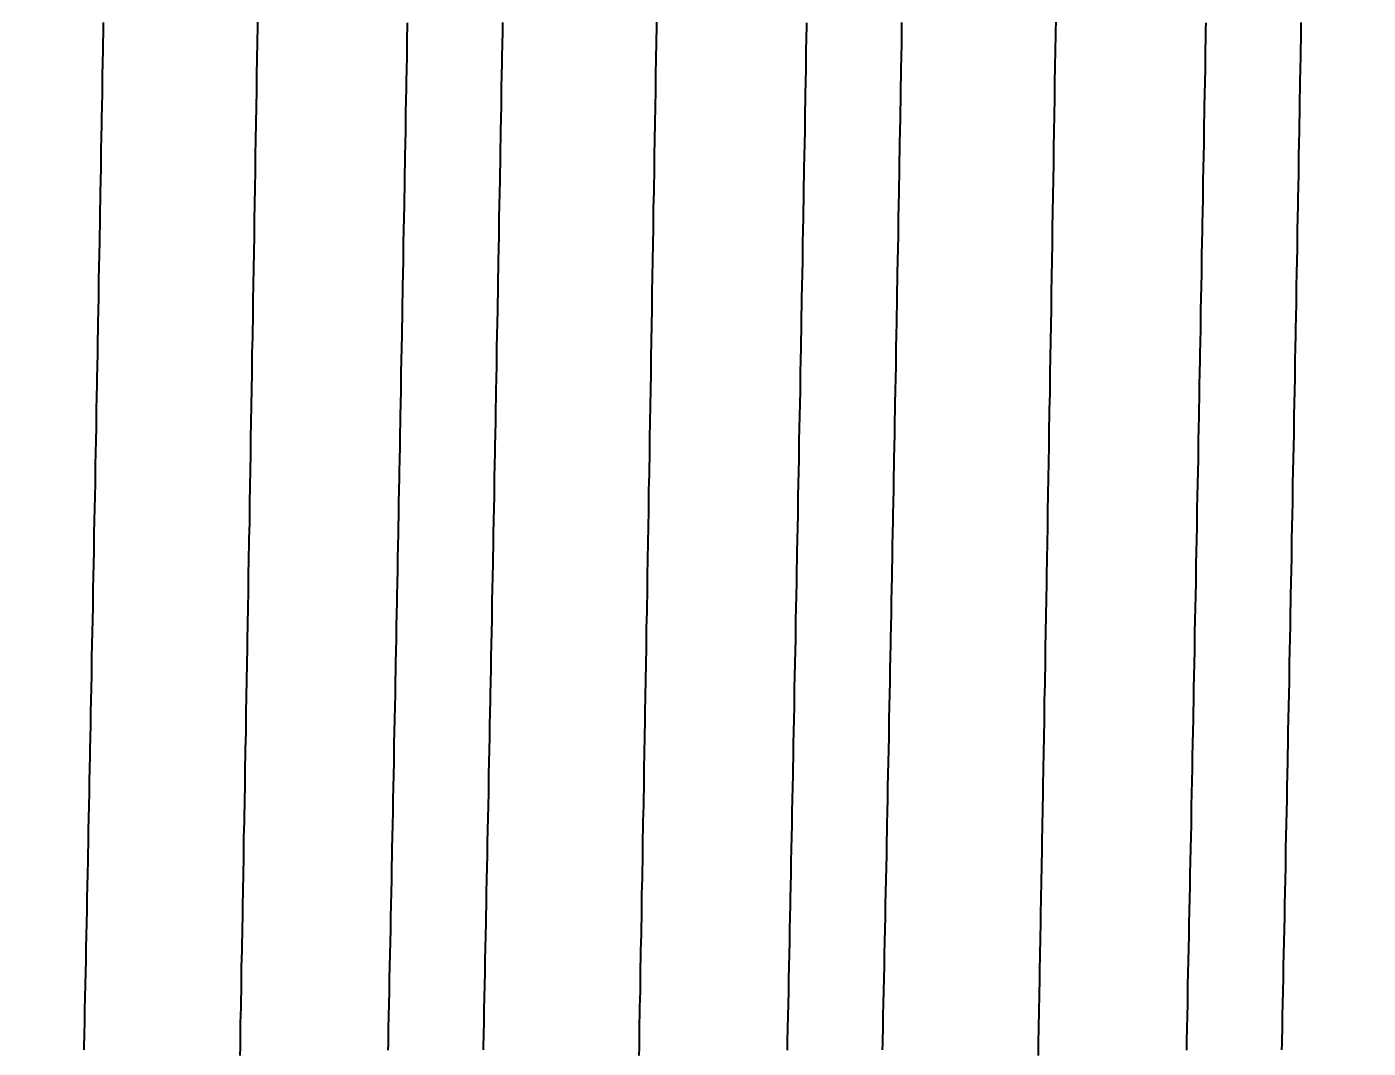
# Model space of a CAD drawing. Header units: millimetres. Extents: x 0 to 3800, y -67 to 2530.
# Drawn here: x 2222.11 to 2227.28, y 1553.11 to 1557.05 of the extents above; entities that cross this region are included whole.
import ezdxf

# ---------------------------------------------------------------- set-up
doc = ezdxf.new("R2010")
doc.units = ezdxf.units.MM
doc.layers.add('내부선 및 부속', color=4, linetype='Continuous')
doc.layers.add('치수선', color=7, linetype='Continuous')
doc.styles.add('____', font='')
doc.styles.get('____').set_extended_font_data('굴림')
doc.dimstyles.new('MSADIM', dxfattribs={"dimtxt": 33, "dimasz": 17, "dimexe": 10, "dimexo": 7.5, "dimgap": 10, "dimtad": 0, "dimtih": 1, "dimtoh": 1, "dimdec": 0, "dimzin": 1, "dimdsep": 46, "dimtxsty": '____', "dimcen": 11.25, "dimadec": 0, "dimazin": 0, "dimtfac": 1, "dimtdec": 0, "dimtix": 1, "dimtmove": 0, "dimatfit": 3, "dimfxl": 1, "dimtolj": 1, "dimtzin": 1, "dimarcsym": 0})

# ---------------------------------------------------------------- blocks, each defined once
blk = doc.blocks.new('*D47')
at = {"layer": '치수선', "color": 0, "linetype": 'Continuous', "lineweight": -2, "transparency": 16777216}
for p, q in [((2249.9547, 1877.9392), (2082.4547, 1877.9392)), ((2092.4547, 1860.9392), (2092.4547, 1705.7554)), ((2092.4547, 1504.9392), (2092.4547, 1660.123)), ((2249.9547, 1487.9392), (2082.4547, 1487.9392))]:
    blk.add_line(p, q, dxfattribs=at)
at = {"layer": '치수선', "color": 0, "linetype": 'Continuous', "transparency": 16777216}
for points in [[(2089.6213, 1860.9392), (2095.288, 1860.9392), (2092.4547, 1877.9392)], [(2089.6213, 1504.9392), (2095.288, 1504.9392), (2092.4547, 1487.9392)]]:
    blk.add_solid(points, dxfattribs=at)
at = {"layer": '치수선', "color": 0, "linetype": 'Continuous', "transparency": 16777216, "insert": (2092.4547, 1682.9392), "char_height": 25, "attachment_point": 5, "style": '____'}
blk.add_mtext('\\A1;390', dxfattribs=at)

msp = doc.modelspace()

# ---------------------------------------------------------------- linework, layer by layer
at = {"layer": '내부선 및 부속', "linetype": 'Continuous', "flags": 128}
for points in [[(2222.3295, 1553.1082), (2222.3295, 1553.1312), (2222.3305, 1553.1552), (2222.3305, 1553.1792), (2222.3315, 1553.2032), (2222.3315, 1553.2272), (2222.3325, 1553.2512), (2222.3325, 1553.2752), (2222.3335, 1553.2982), (2222.3335, 1553.3222), (2222.3345, 1553.3462), (2222.3345, 1553.3702), (2222.3355, 1553.3942), (2222.3355, 1553.4182), (2222.3365, 1553.4422), (2222.3365, 1553.4652), (2222.3375, 1553.4892), (2222.3375, 1553.5132), (2222.3385, 1553.5372), (2222.3385, 1553.5612), (2222.3395, 1553.5852), (2222.3395, 1553.6092), (2222.3405, 1553.6332), (2222.3405, 1553.6562), (2222.3415, 1553.6802), (2222.3415, 1553.7042), (2222.3425, 1553.7282), (2222.3425, 1553.7522), (2222.3435, 1553.7762), (2222.3435, 1553.8002), (2222.3445, 1553.8232), (2222.3445, 1553.8472), (2222.3445, 1553.8712), (2222.3455, 1553.8952), (2222.3455, 1553.9192), (2222.3465, 1553.9432), (2222.3465, 1553.9672), (2222.3475, 1553.9902), (2222.3475, 1554.0142), (2222.3485, 1554.0382), (2222.3485, 1554.0622), (2222.3495, 1554.0862), (2222.3495, 1554.1102), (2222.3505, 1554.1342), (2222.3505, 1554.1572), (2222.3515, 1554.1812), (2222.3515, 1554.2052), (2222.3525, 1554.2292), (2222.3525, 1554.2532), (2222.3525, 1554.2772), (2222.3535, 1554.3012), (2222.3535, 1554.3252), (2222.3545, 1554.3482), (2222.3545, 1554.3722), (2222.3555, 1554.3962), (2222.3555, 1554.4202), (2222.3565, 1554.4442), (2222.3565, 1554.4682), (2222.3575, 1554.4922), (2222.3575, 1554.5152), (2222.3585, 1554.5392), (2222.3585, 1554.5632), (2222.3585, 1554.5872), (2222.3595, 1554.6112), (2222.3595, 1554.6352), (2222.3605, 1554.6592), (2222.3605, 1554.6822), (2222.3615, 1554.7062), (2222.3615, 1554.7302), (2222.3625, 1554.7542), (2222.3625, 1554.7782), (2222.3635, 1554.8022), (2222.3635, 1554.8262), (2222.3635, 1554.8262), (2222.3645, 1554.8502), (2222.3645, 1554.8732), (2222.3645, 1554.8972), (2222.3655, 1554.9212), (2222.3655, 1554.9452), (2222.3665, 1554.9692), (2222.3665, 1554.9932), (2222.3675, 1555.0172), (2222.3675, 1555.0402), (2222.3685, 1555.0642), (2222.3685, 1555.0882), (2222.3685, 1555.1122), (2222.3695, 1555.1362), (2222.3695, 1555.1602), (2222.3705, 1555.1842), (2222.3705, 1555.2072), (2222.3715, 1555.2312), (2222.3715, 1555.2552), (2222.3725, 1555.2792), (2222.3725, 1555.3032), (2222.3725, 1555.3272), (2222.3735, 1555.3512), (2222.3735, 1555.3752), (2222.3745, 1555.3982), (2222.3745, 1555.4222), (2222.3755, 1555.4462), (2222.3755, 1555.4702), (2222.3765, 1555.4942), (2222.3765, 1555.5182), (2222.3765, 1555.5422), (2222.3775, 1555.5652), (2222.3775, 1555.5892), (2222.3785, 1555.6132), (2222.3785, 1555.6372), (2222.3795, 1555.6612), (2222.3795, 1555.6852), (2222.3795, 1555.7092), (2222.3805, 1555.7322), (2222.3805, 1555.7562), (2222.3815, 1555.7802), (2222.3815, 1555.8042), (2222.3825, 1555.8282), (2222.3825, 1555.8522), (2222.3835, 1555.8762), (2222.3835, 1555.9002), (2222.3835, 1555.9232), (2222.3845, 1555.9472), (2222.3845, 1555.9712), (2222.3855, 1555.9952), (2222.3855, 1556.0192), (2222.3865, 1556.0432), (2222.3865, 1556.0672), (2222.3865, 1556.0902), (2222.3875, 1556.1142), (2222.3875, 1556.1382), (2222.3885, 1556.1622), (2222.3885, 1556.1862), (2222.3895, 1556.2102), (2222.3895, 1556.2342), (2222.3895, 1556.2582), (2222.3905, 1556.2812), (2222.3905, 1556.3052), (2222.3915, 1556.3292), (2222.3915, 1556.3532), (2222.3925, 1556.3772), (2222.3925, 1556.4012), (2222.3925, 1556.4252), (2222.3935, 1556.4482), (2222.3935, 1556.4722), (2222.3945, 1556.4962), (2222.3945, 1556.5202), (2222.3945, 1556.5442), (2222.3955, 1556.5682), (2222.3955, 1556.5922), (2222.3965, 1556.6152), (2222.3965, 1556.6392), (2222.3975, 1556.6632), (2222.3975, 1556.6872), (2222.3975, 1556.7112), (2222.3985, 1556.7352), (2222.3985, 1556.7592), (2222.3995, 1556.7832), (2222.3995, 1556.8062), (2222.4005, 1556.8302), (2222.4005, 1556.8542), (2222.4005, 1556.8782), (2222.4015, 1556.9022), (2222.4015, 1556.9262), (2222.4025, 1556.9502), (2222.4025, 1556.9732), (2222.4025, 1556.9972), (2222.4035, 1557.0212), (2222.4035, 1557.0452), (2222.4045, 1557.0692)], [(2222.9975, 1557.0702), (2222.9975, 1557.0392), (2222.9965, 1557.0082), (2222.9965, 1556.9772), (2222.9955, 1556.9462), (2222.9955, 1556.9152), (2222.9945, 1556.8832), (2222.9945, 1556.8522), (2222.9935, 1556.8212), (2222.9935, 1556.7902), (2222.9925, 1556.7592), (2222.9925, 1556.7282), (2222.9915, 1556.6972), (2222.9915, 1556.6662), (2222.9905, 1556.6342), (2222.9905, 1556.6032), (2222.9895, 1556.5722), (2222.9895, 1556.5412), (2222.9885, 1556.5102), (2222.9885, 1556.4792), (2222.9875, 1556.4482), (2222.9875, 1556.4162), (2222.9865, 1556.3852), (2222.9865, 1556.3542), (2222.9855, 1556.3232), (2222.9855, 1556.2922), (2222.9845, 1556.2612), (2222.9845, 1556.2302), (2222.9835, 1556.1992), (2222.9835, 1556.1672), (2222.9825, 1556.1362), (2222.9825, 1556.1052), (2222.9815, 1556.0742), (2222.9815, 1556.0432), (2222.9805, 1556.0122), (2222.9805, 1555.9812), (2222.9795, 1555.9492), (2222.9795, 1555.9182), (2222.9785, 1555.8872), (2222.9785, 1555.8562), (2222.9775, 1555.8252), (2222.9765, 1555.7942), (2222.9765, 1555.7632), (2222.9755, 1555.7322), (2222.9755, 1555.7002), (2222.9745, 1555.6692), (2222.9745, 1555.6382), (2222.9735, 1555.6072), (2222.9735, 1555.5762), (2222.9725, 1555.5452), (2222.9725, 1555.5142), (2222.9715, 1555.4832), (2222.9715, 1555.4512), (2222.9705, 1555.4202), (2222.9705, 1555.3892), (2222.9695, 1555.3582), (2222.9695, 1555.3272), (2222.9685, 1555.2962), (2222.9685, 1555.2652), (2222.9675, 1555.2332), (2222.9675, 1555.2022), (2222.9665, 1555.1712), (2222.9665, 1555.1402), (2222.9655, 1555.1092), (2222.9645, 1555.0782), (2222.9645, 1555.0472), (2222.9635, 1555.0162), (2222.9635, 1554.9842), (2222.9625, 1554.9532), (2222.9625, 1554.9222), (2222.9615, 1554.8912), (2222.9615, 1554.8602), (2222.9605, 1554.8292), (2222.9605, 1554.7982), (2222.9595, 1554.7662), (2222.9595, 1554.7352), (2222.9585, 1554.7042), (2222.9585, 1554.6732), (2222.9575, 1554.6422), (2222.9565, 1554.6112), (2222.9565, 1554.5802), (2222.9555, 1554.5492), (2222.9555, 1554.5172), (2222.9545, 1554.4862), (2222.9545, 1554.4552), (2222.9545, 1554.4552), (2222.9535, 1554.4242), (2222.9535, 1554.3932), (2222.9525, 1554.3622), (2222.9525, 1554.3312), (2222.9515, 1554.2992), (2222.9505, 1554.2682), (2222.9505, 1554.2372), (2222.9495, 1554.2062), (2222.9495, 1554.1752), (2222.9485, 1554.1442), (2222.9485, 1554.1132), (2222.9475, 1554.0822), (2222.9475, 1554.0502), (2222.9465, 1554.0192), (2222.9465, 1553.9882), (2222.9455, 1553.9572), (2222.9445, 1553.9262), (2222.9445, 1553.8952), (2222.9435, 1553.8642), (2222.9435, 1553.8322), (2222.9425, 1553.8012), (2222.9425, 1553.7702), (2222.9415, 1553.7392), (2222.9415, 1553.7082), (2222.9405, 1553.6772), (2222.9395, 1553.6462), (2222.9395, 1553.6152), (2222.9385, 1553.5832), (2222.9385, 1553.5522), (2222.9375, 1553.5212), (2222.9375, 1553.4902), (2222.9365, 1553.4592), (2222.9355, 1553.4282), (2222.9355, 1553.3972), (2222.9345, 1553.3652), (2222.9345, 1553.3342), (2222.9335, 1553.3032), (2222.9335, 1553.2722), (2222.9325, 1553.2412), (2222.9315, 1553.2102), (2222.9315, 1553.1792), (2222.9305, 1553.1482), (2222.9305, 1553.1162), (2222.9295, 1553.0852)], [(2223.5015, 1553.1062), (2223.5025, 1553.1302), (2223.5025, 1553.1542), (2223.5035, 1553.1782), (2223.5035, 1553.2022), (2223.5045, 1553.2262), (2223.5045, 1553.2492), (2223.5055, 1553.2732), (2223.5055, 1553.2972), (2223.5065, 1553.3212), (2223.5065, 1553.3452), (2223.5075, 1553.3692), (2223.5075, 1553.3932), (2223.5085, 1553.4172), (2223.5085, 1553.4402), (2223.5095, 1553.4642), (2223.5095, 1553.4882), (2223.5105, 1553.5122), (2223.5105, 1553.5362), (2223.5115, 1553.5602), (2223.5115, 1553.5842), (2223.5125, 1553.6072), (2223.5125, 1553.6312), (2223.5135, 1553.6552), (2223.5135, 1553.6792), (2223.5145, 1553.7032), (2223.5145, 1553.7272), (2223.5155, 1553.7512), (2223.5155, 1553.7742), (2223.5165, 1553.7982), (2223.5165, 1553.8222), (2223.5175, 1553.8462), (2223.5175, 1553.8702), (2223.5175, 1553.8942), (2223.5185, 1553.9182), (2223.5185, 1553.9412), (2223.5195, 1553.9652), (2223.5195, 1553.9892), (2223.5205, 1554.0132), (2223.5205, 1554.0372), (2223.5215, 1554.0612), (2223.5215, 1554.0852), (2223.5225, 1554.1092), (2223.5225, 1554.1322), (2223.5235, 1554.1562), (2223.5235, 1554.1802), (2223.5245, 1554.2042), (2223.5245, 1554.2282), (2223.5255, 1554.2522), (2223.5255, 1554.2762), (2223.5255, 1554.2992), (2223.5265, 1554.3232), (2223.5265, 1554.3472), (2223.5275, 1554.3712), (2223.5275, 1554.3952), (2223.5285, 1554.4192), (2223.5285, 1554.4432), (2223.5295, 1554.4662), (2223.5295, 1554.4902), (2223.5305, 1554.5142), (2223.5305, 1554.5382), (2223.5315, 1554.5622), (2223.5315, 1554.5862), (2223.5315, 1554.6102), (2223.5325, 1554.6342), (2223.5325, 1554.6572), (2223.5335, 1554.6812), (2223.5335, 1554.7052), (2223.5345, 1554.7292), (2223.5345, 1554.7532), (2223.5355, 1554.7772), (2223.5355, 1554.8012), (2223.5365, 1554.8242), (2223.5365, 1554.8482), (2223.5365, 1554.8482), (2223.5365, 1554.8722), (2223.5375, 1554.8962), (2223.5375, 1554.9202), (2223.5385, 1554.9442), (2223.5385, 1554.9682), (2223.5395, 1554.9912), (2223.5395, 1555.0152), (2223.5405, 1555.0392), (2223.5405, 1555.0632), (2223.5415, 1555.0872), (2223.5415, 1555.1112), (2223.5415, 1555.1352), (2223.5425, 1555.1592), (2223.5425, 1555.1822), (2223.5435, 1555.2062), (2223.5435, 1555.2302), (2223.5445, 1555.2542), (2223.5445, 1555.2782), (2223.5455, 1555.3022), (2223.5455, 1555.3262), (2223.5455, 1555.3492), (2223.5465, 1555.3732), (2223.5465, 1555.3972), (2223.5475, 1555.4212), (2223.5475, 1555.4452), (2223.5485, 1555.4692), (2223.5485, 1555.4932), (2223.5495, 1555.5162), (2223.5495, 1555.5402), (2223.5495, 1555.5642), (2223.5505, 1555.5882), (2223.5505, 1555.6122), (2223.5515, 1555.6362), (2223.5515, 1555.6602), (2223.5525, 1555.6842), (2223.5525, 1555.7072), (2223.5525, 1555.7312), (2223.5535, 1555.7552), (2223.5535, 1555.7792), (2223.5545, 1555.8032), (2223.5545, 1555.8272), (2223.5555, 1555.8512), (2223.5555, 1555.8742), (2223.5555, 1555.8982), (2223.5565, 1555.9222), (2223.5565, 1555.9462), (2223.5575, 1555.9702), (2223.5575, 1555.9942), (2223.5585, 1556.0182), (2223.5585, 1556.0412), (2223.5585, 1556.0652), (2223.5595, 1556.0892), (2223.5595, 1556.1132), (2223.5605, 1556.1372), (2223.5605, 1556.1612), (2223.5615, 1556.1852), (2223.5615, 1556.2092), (2223.5615, 1556.2322), (2223.5625, 1556.2562), (2223.5625, 1556.2802), (2223.5635, 1556.3042), (2223.5635, 1556.3282), (2223.5645, 1556.3522), (2223.5645, 1556.3762), (2223.5645, 1556.3992), (2223.5655, 1556.4232), (2223.5655, 1556.4472), (2223.5665, 1556.4712), (2223.5665, 1556.4952), (2223.5675, 1556.5192), (2223.5675, 1556.5432), (2223.5675, 1556.5672), (2223.5685, 1556.5902), (2223.5685, 1556.6142), (2223.5695, 1556.6382), (2223.5695, 1556.6622), (2223.5705, 1556.6862), (2223.5705, 1556.7102), (2223.5705, 1556.7342), (2223.5715, 1556.7572), (2223.5715, 1556.7812), (2223.5725, 1556.8052), (2223.5725, 1556.8292), (2223.5725, 1556.8532), (2223.5735, 1556.8772), (2223.5735, 1556.9012), (2223.5745, 1556.9242), (2223.5745, 1556.9482), (2223.5755, 1556.9722), (2223.5755, 1556.9962), (2223.5755, 1557.0202), (2223.5765, 1557.0442), (2223.5765, 1557.0682)], [(2223.8695, 1553.1082), (2223.8695, 1553.1312), (2223.8705, 1553.1552), (2223.8705, 1553.1792), (2223.8715, 1553.2032), (2223.8715, 1553.2272), (2223.8725, 1553.2512), (2223.8725, 1553.2752), (2223.8735, 1553.2982), (2223.8735, 1553.3222), (2223.8745, 1553.3462), (2223.8745, 1553.3702), (2223.8755, 1553.3942), (2223.8755, 1553.4182), (2223.8765, 1553.4422), (2223.8765, 1553.4652), (2223.8775, 1553.4892), (2223.8775, 1553.5132), (2223.8785, 1553.5372), (2223.8785, 1553.5612), (2223.8795, 1553.5852), (2223.8795, 1553.6092), (2223.8795, 1553.6332), (2223.8805, 1553.6562), (2223.8805, 1553.6802), (2223.8815, 1553.7042), (2223.8815, 1553.7282), (2223.8825, 1553.7522), (2223.8825, 1553.7762), (2223.8835, 1553.8002), (2223.8835, 1553.8232), (2223.8845, 1553.8472), (2223.8845, 1553.8712), (2223.8855, 1553.8952), (2223.8855, 1553.9192), (2223.8865, 1553.9432), (2223.8865, 1553.9672), (2223.8875, 1553.9902), (2223.8875, 1554.0142), (2223.8885, 1554.0382), (2223.8885, 1554.0622), (2223.8895, 1554.0862), (2223.8895, 1554.1102), (2223.8905, 1554.1342), (2223.8905, 1554.1572), (2223.8905, 1554.1812), (2223.8915, 1554.2052), (2223.8915, 1554.2292), (2223.8925, 1554.2532), (2223.8925, 1554.2772), (2223.8935, 1554.3012), (2223.8935, 1554.3252), (2223.8945, 1554.3482), (2223.8945, 1554.3722), (2223.8955, 1554.3962), (2223.8955, 1554.4202), (2223.8965, 1554.4442), (2223.8965, 1554.4682), (2223.8965, 1554.4922), (2223.8975, 1554.5152), (2223.8975, 1554.5392), (2223.8985, 1554.5632), (2223.8985, 1554.5872), (2223.8995, 1554.6112), (2223.8995, 1554.6352), (2223.9005, 1554.6592), (2223.9005, 1554.6822), (2223.9015, 1554.7062), (2223.9015, 1554.7302), (2223.9025, 1554.7542), (2223.9025, 1554.7782), (2223.9025, 1554.8022), (2223.9035, 1554.8262), (2223.9035, 1554.8262), (2223.9035, 1554.8502), (2223.9045, 1554.8732), (2223.9045, 1554.8972), (2223.9055, 1554.9212), (2223.9055, 1554.9452), (2223.9065, 1554.9692), (2223.9065, 1554.9932), (2223.9065, 1555.0172), (2223.9075, 1555.0402), (2223.9075, 1555.0642), (2223.9085, 1555.0882), (2223.9085, 1555.1122), (2223.9095, 1555.1362), (2223.9095, 1555.1602), (2223.9105, 1555.1842), (2223.9105, 1555.2072), (2223.9115, 1555.2312), (2223.9115, 1555.2552), (2223.9115, 1555.2792), (2223.9125, 1555.3032), (2223.9125, 1555.3272), (2223.9135, 1555.3512), (2223.9135, 1555.3752), (2223.9145, 1555.3982), (2223.9145, 1555.4222), (2223.9145, 1555.4462), (2223.9155, 1555.4702), (2223.9155, 1555.4942), (2223.9165, 1555.5182), (2223.9165, 1555.5422), (2223.9175, 1555.5652), (2223.9175, 1555.5892), (2223.9185, 1555.6132), (2223.9185, 1555.6372), (2223.9185, 1555.6612), (2223.9195, 1555.6852), (2223.9195, 1555.7092), (2223.9205, 1555.7322), (2223.9205, 1555.7562), (2223.9215, 1555.7802), (2223.9215, 1555.8042), (2223.9215, 1555.8282), (2223.9225, 1555.8522), (2223.9225, 1555.8762), (2223.9235, 1555.9002), (2223.9235, 1555.9232), (2223.9245, 1555.9472), (2223.9245, 1555.9712), (2223.9245, 1555.9952), (2223.9255, 1556.0192), (2223.9255, 1556.0432), (2223.9265, 1556.0672), (2223.9265, 1556.0902), (2223.9275, 1556.1142), (2223.9275, 1556.1382), (2223.9275, 1556.1622), (2223.9285, 1556.1862), (2223.9285, 1556.2102), (2223.9295, 1556.2342), (2223.9295, 1556.2582), (2223.9305, 1556.2812), (2223.9305, 1556.3052), (2223.9305, 1556.3292), (2223.9315, 1556.3532), (2223.9315, 1556.3772), (2223.9325, 1556.4012), (2223.9325, 1556.4252), (2223.9335, 1556.4482), (2223.9335, 1556.4722), (2223.9335, 1556.4962), (2223.9345, 1556.5202), (2223.9345, 1556.5442), (2223.9355, 1556.5682), (2223.9355, 1556.5922), (2223.9365, 1556.6152), (2223.9365, 1556.6392), (2223.9365, 1556.6632), (2223.9375, 1556.6872), (2223.9375, 1556.7112), (2223.9385, 1556.7352), (2223.9385, 1556.7592), (2223.9395, 1556.7832), (2223.9395, 1556.8062), (2223.9395, 1556.8302), (2223.9405, 1556.8542), (2223.9405, 1556.8782), (2223.9415, 1556.9022), (2223.9415, 1556.9262), (2223.9415, 1556.9502), (2223.9425, 1556.9732), (2223.9425, 1556.9972), (2223.9435, 1557.0212), (2223.9435, 1557.0452), (2223.9445, 1557.0692)], [(2224.4695, 1553.0852), (2224.4705, 1553.1162), (2224.4705, 1553.1482), (2224.4715, 1553.1792), (2224.4715, 1553.2102), (2224.4725, 1553.2412), (2224.4725, 1553.2722), (2224.4735, 1553.3032), (2224.4745, 1553.3342), (2224.4745, 1553.3662), (2224.4755, 1553.3972), (2224.4755, 1553.4282), (2224.4765, 1553.4592), (2224.4765, 1553.4902), (2224.4775, 1553.5212), (2224.4785, 1553.5522), (2224.4785, 1553.5832), (2224.4795, 1553.6152), (2224.4795, 1553.6462), (2224.4805, 1553.6772), (2224.4805, 1553.7082), (2224.4815, 1553.7392), (2224.4825, 1553.7702), (2224.4825, 1553.8012), (2224.4835, 1553.8332), (2224.4835, 1553.8642), (2224.4845, 1553.8952), (2224.4845, 1553.9262), (2224.4855, 1553.9572), (2224.4855, 1553.9882), (2224.4865, 1554.0192), (2224.4875, 1554.0502), (2224.4875, 1554.0822), (2224.4885, 1554.1132), (2224.4885, 1554.1442), (2224.4895, 1554.1752), (2224.4895, 1554.2062), (2224.4905, 1554.2372), (2224.4905, 1554.2682), (2224.4915, 1554.2992), (2224.4915, 1554.3312), (2224.4925, 1554.3622), (2224.4935, 1554.3932), (2224.4935, 1554.4242), (2224.4945, 1554.4552), (2224.4945, 1554.4862), (2224.4955, 1554.5172), (2224.4955, 1554.5492), (2224.4965, 1554.5802), (2224.4965, 1554.6112), (2224.4975, 1554.6422), (2224.4975, 1554.6732), (2224.4985, 1554.7042), (2224.4985, 1554.7352), (2224.4995, 1554.7662), (2224.5005, 1554.7982), (2224.5005, 1554.8292), (2224.5015, 1554.8602), (2224.5015, 1554.8912), (2224.5025, 1554.9222), (2224.5025, 1554.9532), (2224.5035, 1554.9842), (2224.5035, 1555.0162), (2224.5045, 1555.0472), (2224.5045, 1555.0782), (2224.5055, 1555.1092), (2224.5055, 1555.1402), (2224.5065, 1555.1712), (2224.5065, 1555.2022), (2224.5075, 1555.2332), (2224.5075, 1555.2652), (2224.5085, 1555.2962), (2224.5095, 1555.3272), (2224.5095, 1555.3582), (2224.5105, 1555.3892), (2224.5105, 1555.4202), (2224.5115, 1555.4512), (2224.5115, 1555.4832), (2224.5125, 1555.5142), (2224.5125, 1555.5452), (2224.5135, 1555.5762), (2224.5135, 1555.6072), (2224.5145, 1555.6382), (2224.5145, 1555.6692), (2224.5155, 1555.7002), (2224.5155, 1555.7322), (2224.5165, 1555.7632), (2224.5165, 1555.7942), (2224.5175, 1555.8252), (2224.5175, 1555.8562), (2224.5175, 1555.8562), (2224.5185, 1555.8872), (2224.5185, 1555.9182), (2224.5195, 1555.9502), (2224.5195, 1555.9812), (2224.5205, 1556.0122), (2224.5205, 1556.0432), (2224.5215, 1556.0742), (2224.5215, 1556.1052), (2224.5225, 1556.1362), (2224.5225, 1556.1672), (2224.5235, 1556.1992), (2224.5235, 1556.2302), (2224.5245, 1556.2612), (2224.5245, 1556.2922), (2224.5255, 1556.3232), (2224.5255, 1556.3542), (2224.5265, 1556.3852), (2224.5275, 1556.4172), (2224.5275, 1556.4482), (2224.5285, 1556.4792), (2224.5285, 1556.5102), (2224.5295, 1556.5412), (2224.5295, 1556.5722), (2224.5305, 1556.6032), (2224.5305, 1556.6342), (2224.5315, 1556.6662), (2224.5315, 1556.6972), (2224.5325, 1556.7282), (2224.5325, 1556.7592), (2224.5335, 1556.7902), (2224.5335, 1556.8212), (2224.5345, 1556.8522), (2224.5345, 1556.8842), (2224.5355, 1556.9152), (2224.5355, 1556.9462), (2224.5365, 1556.9772), (2224.5365, 1557.0082), (2224.5375, 1557.0392), (2224.5375, 1557.0702)], [(2225.0415, 1553.1062), (2225.0425, 1553.1302), (2225.0425, 1553.1542), (2225.0435, 1553.1782), (2225.0435, 1553.2022), (2225.0445, 1553.2262), (2225.0445, 1553.2492), (2225.0455, 1553.2732), (2225.0455, 1553.2972), (2225.0465, 1553.3212), (2225.0465, 1553.3452), (2225.0475, 1553.3692), (2225.0475, 1553.3932), (2225.0485, 1553.4172), (2225.0485, 1553.4402), (2225.0495, 1553.4642), (2225.0495, 1553.4882), (2225.0505, 1553.5122), (2225.0505, 1553.5362), (2225.0515, 1553.5602), (2225.0515, 1553.5842), (2225.0525, 1553.6072), (2225.0525, 1553.6312), (2225.0535, 1553.6552), (2225.0535, 1553.6792), (2225.0535, 1553.7032), (2225.0545, 1553.7272), (2225.0545, 1553.7512), (2225.0555, 1553.7742), (2225.0555, 1553.7982), (2225.0565, 1553.8222), (2225.0565, 1553.8462), (2225.0575, 1553.8702), (2225.0575, 1553.8942), (2225.0585, 1553.9182), (2225.0585, 1553.9412), (2225.0595, 1553.9652), (2225.0595, 1553.9892), (2225.0605, 1554.0132), (2225.0605, 1554.0372), (2225.0615, 1554.0612), (2225.0615, 1554.0852), (2225.0625, 1554.1092), (2225.0625, 1554.1322), (2225.0635, 1554.1562), (2225.0635, 1554.1802), (2225.0635, 1554.2042), (2225.0645, 1554.2282), (2225.0645, 1554.2522), (2225.0655, 1554.2762), (2225.0655, 1554.2992), (2225.0665, 1554.3232), (2225.0665, 1554.3472), (2225.0675, 1554.3712), (2225.0675, 1554.3952), (2225.0685, 1554.4192), (2225.0685, 1554.4432), (2225.0695, 1554.4662), (2225.0695, 1554.4902), (2225.0695, 1554.5142), (2225.0705, 1554.5382), (2225.0705, 1554.5622), (2225.0715, 1554.5862), (2225.0715, 1554.6102), (2225.0725, 1554.6342), (2225.0725, 1554.6572), (2225.0735, 1554.6812), (2225.0735, 1554.7052), (2225.0745, 1554.7292), (2225.0745, 1554.7532), (2225.0745, 1554.7772), (2225.0755, 1554.8012), (2225.0755, 1554.8242), (2225.0765, 1554.8482), (2225.0765, 1554.8482), (2225.0765, 1554.8722), (2225.0775, 1554.8962), (2225.0775, 1554.9202), (2225.0785, 1554.9442), (2225.0785, 1554.9682), (2225.0795, 1554.9912), (2225.0795, 1555.0152), (2225.0795, 1555.0392), (2225.0805, 1555.0632), (2225.0805, 1555.0872), (2225.0815, 1555.1112), (2225.0815, 1555.1352), (2225.0825, 1555.1592), (2225.0825, 1555.1822), (2225.0835, 1555.2062), (2225.0835, 1555.2302), (2225.0835, 1555.2542), (2225.0845, 1555.2782), (2225.0845, 1555.3022), (2225.0855, 1555.3262), (2225.0855, 1555.3492), (2225.0865, 1555.3732), (2225.0865, 1555.3972), (2225.0875, 1555.4212), (2225.0875, 1555.4452), (2225.0875, 1555.4692), (2225.0885, 1555.4932), (2225.0885, 1555.5162), (2225.0895, 1555.5402), (2225.0895, 1555.5642), (2225.0905, 1555.5882), (2225.0905, 1555.6122), (2225.0915, 1555.6362), (2225.0915, 1555.6602), (2225.0915, 1555.6842), (2225.0925, 1555.7072), (2225.0925, 1555.7312), (2225.0935, 1555.7552), (2225.0935, 1555.7792), (2225.0945, 1555.8032), (2225.0945, 1555.8272), (2225.0945, 1555.8512), (2225.0955, 1555.8742), (2225.0955, 1555.8982), (2225.0965, 1555.9222), (2225.0965, 1555.9462), (2225.0975, 1555.9702), (2225.0975, 1555.9942), (2225.0975, 1556.0182), (2225.0985, 1556.0412), (2225.0985, 1556.0652), (2225.0995, 1556.0892), (2225.0995, 1556.1132), (2225.1005, 1556.1372), (2225.1005, 1556.1612), (2225.1005, 1556.1852), (2225.1015, 1556.2092), (2225.1015, 1556.2322), (2225.1025, 1556.2562), (2225.1025, 1556.2802), (2225.1035, 1556.3042), (2225.1035, 1556.3282), (2225.1035, 1556.3522), (2225.1045, 1556.3762), (2225.1045, 1556.3992), (2225.1055, 1556.4232), (2225.1055, 1556.4472), (2225.1065, 1556.4712), (2225.1065, 1556.4952), (2225.1065, 1556.5192), (2225.1075, 1556.5432), (2225.1075, 1556.5672), (2225.1085, 1556.5902), (2225.1085, 1556.6142), (2225.1095, 1556.6382), (2225.1095, 1556.6622), (2225.1095, 1556.6862), (2225.1105, 1556.7102), (2225.1105, 1556.7342), (2225.1115, 1556.7572), (2225.1115, 1556.7812), (2225.1115, 1556.8052), (2225.1125, 1556.8292), (2225.1125, 1556.8532), (2225.1135, 1556.8772), (2225.1135, 1556.9012), (2225.1145, 1556.9242), (2225.1145, 1556.9482), (2225.1145, 1556.9722), (2225.1155, 1556.9962), (2225.1155, 1557.0202), (2225.1165, 1557.0442), (2225.1165, 1557.0682)], [(2225.4085, 1553.1082), (2225.4095, 1553.1312), (2225.4095, 1553.1552), (2225.4105, 1553.1792), (2225.4105, 1553.2032), (2225.4115, 1553.2272), (2225.4115, 1553.2512), (2225.4125, 1553.2752), (2225.4125, 1553.2982), (2225.4135, 1553.3222), (2225.4135, 1553.3462), (2225.4145, 1553.3702), (2225.4145, 1553.3942), (2225.4155, 1553.4182), (2225.4155, 1553.4422), (2225.4165, 1553.4652), (2225.4165, 1553.4892), (2225.4175, 1553.5132), (2225.4175, 1553.5372), (2225.4185, 1553.5612), (2225.4185, 1553.5852), (2225.4195, 1553.6092), (2225.4195, 1553.6322), (2225.4205, 1553.6562), (2225.4205, 1553.6802), (2225.4215, 1553.7042), (2225.4215, 1553.7282), (2225.4225, 1553.7522), (2225.4225, 1553.7762), (2225.4235, 1553.8002), (2225.4235, 1553.8232), (2225.4245, 1553.8472), (2225.4245, 1553.8712), (2225.4255, 1553.8952), (2225.4255, 1553.9192), (2225.4265, 1553.9432), (2225.4265, 1553.9672), (2225.4265, 1553.9902), (2225.4275, 1554.0142), (2225.4275, 1554.0382), (2225.4285, 1554.0622), (2225.4285, 1554.0862), (2225.4295, 1554.1102), (2225.4295, 1554.1342), (2225.4305, 1554.1572), (2225.4305, 1554.1812), (2225.4315, 1554.2052), (2225.4315, 1554.2292), (2225.4325, 1554.2532), (2225.4325, 1554.2772), (2225.4335, 1554.3012), (2225.4335, 1554.3252), (2225.4345, 1554.3482), (2225.4345, 1554.3722), (2225.4345, 1554.3962), (2225.4355, 1554.4202), (2225.4355, 1554.4442), (2225.4365, 1554.4682), (2225.4365, 1554.4922), (2225.4375, 1554.5152), (2225.4375, 1554.5392), (2225.4385, 1554.5632), (2225.4385, 1554.5872), (2225.4395, 1554.6112), (2225.4395, 1554.6352), (2225.4405, 1554.6592), (2225.4405, 1554.6822), (2225.4405, 1554.7062), (2225.4415, 1554.7302), (2225.4415, 1554.7542), (2225.4425, 1554.7782), (2225.4425, 1554.8022), (2225.4435, 1554.8262), (2225.4435, 1554.8262), (2225.4435, 1554.8502), (2225.4445, 1554.8732), (2225.4445, 1554.8972), (2225.4455, 1554.9212), (2225.4455, 1554.9452), (2225.4455, 1554.9692), (2225.4465, 1554.9932), (2225.4465, 1555.0172), (2225.4475, 1555.0402), (2225.4475, 1555.0642), (2225.4485, 1555.0882), (2225.4485, 1555.1122), (2225.4495, 1555.1362), (2225.4495, 1555.1602), (2225.4495, 1555.1842), (2225.4505, 1555.2072), (2225.4505, 1555.2312), (2225.4515, 1555.2552), (2225.4515, 1555.2792), (2225.4525, 1555.3032), (2225.4525, 1555.3272), (2225.4535, 1555.3512), (2225.4535, 1555.3752), (2225.4535, 1555.3982), (2225.4545, 1555.4222), (2225.4545, 1555.4462), (2225.4555, 1555.4702), (2225.4555, 1555.4942), (2225.4565, 1555.5182), (2225.4565, 1555.5422), (2225.4575, 1555.5652), (2225.4575, 1555.5892), (2225.4575, 1555.6132), (2225.4585, 1555.6372), (2225.4585, 1555.6612), (2225.4595, 1555.6852), (2225.4595, 1555.7092), (2225.4605, 1555.7322), (2225.4605, 1555.7562), (2225.4605, 1555.7802), (2225.4615, 1555.8042), (2225.4615, 1555.8282), (2225.4625, 1555.8522), (2225.4625, 1555.8762), (2225.4635, 1555.9002), (2225.4635, 1555.9232), (2225.4635, 1555.9472), (2225.4645, 1555.9712), (2225.4645, 1555.9952), (2225.4655, 1556.0192), (2225.4655, 1556.0432), (2225.4665, 1556.0672), (2225.4665, 1556.0902), (2225.4665, 1556.1142), (2225.4675, 1556.1382), (2225.4675, 1556.1622), (2225.4685, 1556.1862), (2225.4685, 1556.2102), (2225.4695, 1556.2342), (2225.4695, 1556.2582), (2225.4695, 1556.2812), (2225.4705, 1556.3052), (2225.4705, 1556.3292), (2225.4715, 1556.3532), (2225.4715, 1556.3772), (2225.4725, 1556.4012), (2225.4725, 1556.4252), (2225.4725, 1556.4482), (2225.4735, 1556.4722), (2225.4735, 1556.4962), (2225.4745, 1556.5202), (2225.4745, 1556.5442), (2225.4755, 1556.5682), (2225.4755, 1556.5922), (2225.4755, 1556.6152), (2225.4765, 1556.6392), (2225.4765, 1556.6632), (2225.4775, 1556.6872), (2225.4775, 1556.7112), (2225.4775, 1556.7352), (2225.4785, 1556.7592), (2225.4785, 1556.7832), (2225.4795, 1556.8062), (2225.4795, 1556.8302), (2225.4805, 1556.8542), (2225.4805, 1556.8782), (2225.4805, 1556.9022), (2225.4815, 1556.9262), (2225.4815, 1556.9502), (2225.4825, 1556.9732), (2225.4825, 1556.9972), (2225.4835, 1557.0212), (2225.4835, 1557.0452), (2225.4835, 1557.0692)], [(2226.0095, 1553.0852), (2226.0095, 1553.1162), (2226.0105, 1553.1482), (2226.0115, 1553.1792), (2226.0115, 1553.2102), (2226.0125, 1553.2412), (2226.0125, 1553.2722), (2226.0135, 1553.3032), (2226.0135, 1553.3342), (2226.0145, 1553.3662), (2226.0155, 1553.3972), (2226.0155, 1553.4282), (2226.0165, 1553.4592), (2226.0165, 1553.4902), (2226.0175, 1553.5212), (2226.0175, 1553.5522), (2226.0185, 1553.5832), (2226.0195, 1553.6152), (2226.0195, 1553.6462), (2226.0205, 1553.6772), (2226.0205, 1553.7082), (2226.0215, 1553.7392), (2226.0215, 1553.7702), (2226.0225, 1553.8012), (2226.0225, 1553.8332), (2226.0235, 1553.8642), (2226.0245, 1553.8952), (2226.0245, 1553.9262), (2226.0255, 1553.9572), (2226.0255, 1553.9882), (2226.0265, 1554.0192), (2226.0265, 1554.0502), (2226.0275, 1554.0822), (2226.0275, 1554.1132), (2226.0285, 1554.1442), (2226.0295, 1554.1752), (2226.0295, 1554.2062), (2226.0305, 1554.2372), (2226.0305, 1554.2682), (2226.0315, 1554.2992), (2226.0315, 1554.3312), (2226.0325, 1554.3622), (2226.0325, 1554.3932), (2226.0335, 1554.4242), (2226.0335, 1554.4552), (2226.0345, 1554.4862), (2226.0355, 1554.5172), (2226.0355, 1554.5492), (2226.0365, 1554.5802), (2226.0365, 1554.6112), (2226.0375, 1554.6422), (2226.0375, 1554.6732), (2226.0385, 1554.7042), (2226.0385, 1554.7352), (2226.0395, 1554.7662), (2226.0395, 1554.7982), (2226.0405, 1554.8292), (2226.0405, 1554.8602), (2226.0415, 1554.8912), (2226.0415, 1554.9222), (2226.0425, 1554.9532), (2226.0435, 1554.9842), (2226.0435, 1555.0162), (2226.0445, 1555.0472), (2226.0445, 1555.0782), (2226.0455, 1555.1092), (2226.0455, 1555.1402), (2226.0465, 1555.1712), (2226.0465, 1555.2022), (2226.0475, 1555.2332), (2226.0475, 1555.2652), (2226.0485, 1555.2962), (2226.0485, 1555.3272), (2226.0495, 1555.3582), (2226.0495, 1555.3892), (2226.0505, 1555.4202), (2226.0505, 1555.4512), (2226.0515, 1555.4832), (2226.0515, 1555.5142), (2226.0525, 1555.5452), (2226.0525, 1555.5762), (2226.0535, 1555.6072), (2226.0545, 1555.6382), (2226.0545, 1555.6692), (2226.0555, 1555.7002), (2226.0555, 1555.7322), (2226.0565, 1555.7632), (2226.0565, 1555.7942), (2226.0575, 1555.8252), (2226.0575, 1555.8562), (2226.0575, 1555.8562), (2226.0585, 1555.8872), (2226.0585, 1555.9182), (2226.0595, 1555.9502), (2226.0595, 1555.9812), (2226.0605, 1556.0122), (2226.0605, 1556.0432), (2226.0615, 1556.0742), (2226.0615, 1556.1052), (2226.0625, 1556.1362), (2226.0625, 1556.1672), (2226.0635, 1556.1992), (2226.0635, 1556.2302), (2226.0645, 1556.2612), (2226.0645, 1556.2922), (2226.0655, 1556.3232), (2226.0655, 1556.3542), (2226.0665, 1556.3852), (2226.0665, 1556.4172), (2226.0675, 1556.4482), (2226.0675, 1556.4792), (2226.0685, 1556.5102), (2226.0685, 1556.5412), (2226.0695, 1556.5722), (2226.0695, 1556.6032), (2226.0705, 1556.6342), (2226.0705, 1556.6662), (2226.0715, 1556.6972), (2226.0715, 1556.7282), (2226.0725, 1556.7592), (2226.0725, 1556.7902), (2226.0735, 1556.8212), (2226.0735, 1556.8522), (2226.0745, 1556.8842), (2226.0745, 1556.9152), (2226.0755, 1556.9462), (2226.0755, 1556.9772), (2226.0765, 1557.0082), (2226.0765, 1557.0392), (2226.0775, 1557.0702)], [(2226.5815, 1553.1062), (2226.5825, 1553.1302), (2226.5825, 1553.1542), (2226.5835, 1553.1782), (2226.5835, 1553.2022), (2226.5845, 1553.2262), (2226.5845, 1553.2492), (2226.5855, 1553.2732), (2226.5855, 1553.2972), (2226.5855, 1553.3212), (2226.5865, 1553.3452), (2226.5865, 1553.3692), (2226.5875, 1553.3932), (2226.5875, 1553.4162), (2226.5885, 1553.4402), (2226.5885, 1553.4642), (2226.5895, 1553.4882), (2226.5895, 1553.5122), (2226.5905, 1553.5362), (2226.5905, 1553.5602), (2226.5915, 1553.5842), (2226.5915, 1553.6072), (2226.5925, 1553.6312), (2226.5925, 1553.6552), (2226.5935, 1553.6792), (2226.5935, 1553.7032), (2226.5945, 1553.7272), (2226.5945, 1553.7512), (2226.5955, 1553.7742), (2226.5955, 1553.7982), (2226.5965, 1553.8222), (2226.5965, 1553.8462), (2226.5975, 1553.8702), (2226.5975, 1553.8942), (2226.5985, 1553.9182), (2226.5985, 1553.9412), (2226.5995, 1553.9652), (2226.5995, 1553.9892), (2226.5995, 1554.0132), (2226.6005, 1554.0372), (2226.6005, 1554.0612), (2226.6015, 1554.0852), (2226.6015, 1554.1092), (2226.6025, 1554.1322), (2226.6025, 1554.1562), (2226.6035, 1554.1802), (2226.6035, 1554.2042), (2226.6045, 1554.2282), (2226.6045, 1554.2522), (2226.6055, 1554.2762), (2226.6055, 1554.2992), (2226.6065, 1554.3232), (2226.6065, 1554.3472), (2226.6075, 1554.3712), (2226.6075, 1554.3952), (2226.6075, 1554.4192), (2226.6085, 1554.4432), (2226.6085, 1554.4662), (2226.6095, 1554.4902), (2226.6095, 1554.5142), (2226.6105, 1554.5382), (2226.6105, 1554.5622), (2226.6115, 1554.5862), (2226.6115, 1554.6102), (2226.6125, 1554.6342), (2226.6125, 1554.6572), (2226.6125, 1554.6812), (2226.6135, 1554.7052), (2226.6135, 1554.7292), (2226.6145, 1554.7532), (2226.6145, 1554.7772), (2226.6155, 1554.8012), (2226.6155, 1554.8242), (2226.6165, 1554.8482), (2226.6165, 1554.8482), (2226.6165, 1554.8722), (2226.6175, 1554.8962), (2226.6175, 1554.9202), (2226.6175, 1554.9442), (2226.6185, 1554.9682), (2226.6185, 1554.9912), (2226.6195, 1555.0152), (2226.6195, 1555.0392), (2226.6205, 1555.0632), (2226.6205, 1555.0872), (2226.6215, 1555.1112), (2226.6215, 1555.1352), (2226.6225, 1555.1592), (2226.6225, 1555.1822), (2226.6225, 1555.2062), (2226.6235, 1555.2302), (2226.6235, 1555.2542), (2226.6245, 1555.2782), (2226.6245, 1555.3022), (2226.6255, 1555.3262), (2226.6255, 1555.3492), (2226.6265, 1555.3732), (2226.6265, 1555.3972), (2226.6265, 1555.4212), (2226.6275, 1555.4452), (2226.6275, 1555.4692), (2226.6285, 1555.4932), (2226.6285, 1555.5162), (2226.6295, 1555.5402), (2226.6295, 1555.5642), (2226.6295, 1555.5882), (2226.6305, 1555.6122), (2226.6305, 1555.6362), (2226.6315, 1555.6602), (2226.6315, 1555.6842), (2226.6325, 1555.7072), (2226.6325, 1555.7312), (2226.6335, 1555.7552), (2226.6335, 1555.7792), (2226.6335, 1555.8032), (2226.6345, 1555.8272), (2226.6345, 1555.8512), (2226.6355, 1555.8742), (2226.6355, 1555.8982), (2226.6365, 1555.9222), (2226.6365, 1555.9462), (2226.6365, 1555.9702), (2226.6375, 1555.9942), (2226.6375, 1556.0182), (2226.6385, 1556.0412), (2226.6385, 1556.0652), (2226.6395, 1556.0892), (2226.6395, 1556.1132), (2226.6395, 1556.1372), (2226.6405, 1556.1612), (2226.6405, 1556.1852), (2226.6415, 1556.2092), (2226.6415, 1556.2322), (2226.6425, 1556.2562), (2226.6425, 1556.2802), (2226.6425, 1556.3042), (2226.6435, 1556.3282), (2226.6435, 1556.3522), (2226.6445, 1556.3762), (2226.6445, 1556.3992), (2226.6455, 1556.4232), (2226.6455, 1556.4472), (2226.6455, 1556.4712), (2226.6465, 1556.4952), (2226.6465, 1556.5192), (2226.6475, 1556.5432), (2226.6475, 1556.5662), (2226.6485, 1556.5902), (2226.6485, 1556.6142), (2226.6485, 1556.6382), (2226.6495, 1556.6622), (2226.6495, 1556.6862), (2226.6505, 1556.7102), (2226.6505, 1556.7342), (2226.6505, 1556.7572), (2226.6515, 1556.7812), (2226.6515, 1556.8052), (2226.6525, 1556.8292), (2226.6525, 1556.8532), (2226.6535, 1556.8772), (2226.6535, 1556.9012), (2226.6535, 1556.9242), (2226.6545, 1556.9482), (2226.6545, 1556.9722), (2226.6555, 1556.9962), (2226.6555, 1557.0202), (2226.6555, 1557.0442), (2226.6565, 1557.0682)], [(2226.9485, 1553.1072), (2226.9495, 1553.1312), (2226.9495, 1553.1552), (2226.9505, 1553.1792), (2226.9505, 1553.2032), (2226.9515, 1553.2272), (2226.9515, 1553.2512), (2226.9525, 1553.2752), (2226.9525, 1553.2982), (2226.9535, 1553.3222), (2226.9535, 1553.3462), (2226.9545, 1553.3702), (2226.9545, 1553.3942), (2226.9555, 1553.4182), (2226.9555, 1553.4422), (2226.9565, 1553.4652), (2226.9565, 1553.4892), (2226.9575, 1553.5132), (2226.9575, 1553.5372), (2226.9585, 1553.5612), (2226.9585, 1553.5852), (2226.9595, 1553.6092), (2226.9595, 1553.6322), (2226.9605, 1553.6562), (2226.9605, 1553.6802), (2226.9615, 1553.7042), (2226.9615, 1553.7282), (2226.9625, 1553.7522), (2226.9625, 1553.7762), (2226.9635, 1553.8002), (2226.9635, 1553.8232), (2226.9635, 1553.8472), (2226.9645, 1553.8712), (2226.9645, 1553.8952), (2226.9655, 1553.9192), (2226.9655, 1553.9432), (2226.9665, 1553.9672), (2226.9665, 1553.9902), (2226.9675, 1554.0142), (2226.9675, 1554.0382), (2226.9685, 1554.0622), (2226.9685, 1554.0862), (2226.9695, 1554.1102), (2226.9695, 1554.1342), (2226.9705, 1554.1572), (2226.9705, 1554.1812), (2226.9715, 1554.2052), (2226.9715, 1554.2292), (2226.9715, 1554.2532), (2226.9725, 1554.2772), (2226.9725, 1554.3012), (2226.9735, 1554.3252), (2226.9735, 1554.3482), (2226.9745, 1554.3722), (2226.9745, 1554.3962), (2226.9755, 1554.4202), (2226.9755, 1554.4442), (2226.9765, 1554.4682), (2226.9765, 1554.4922), (2226.9775, 1554.5152), (2226.9775, 1554.5392), (2226.9785, 1554.5632), (2226.9785, 1554.5872), (2226.9785, 1554.6112), (2226.9795, 1554.6352), (2226.9795, 1554.6592), (2226.9805, 1554.6822), (2226.9805, 1554.7062), (2226.9815, 1554.7302), (2226.9815, 1554.7542), (2226.9825, 1554.7782), (2226.9825, 1554.8022), (2226.9835, 1554.8262), (2226.9835, 1554.8262), (2226.9835, 1554.8502), (2226.9835, 1554.8732), (2226.9845, 1554.8972), (2226.9845, 1554.9212), (2226.9855, 1554.9452), (2226.9855, 1554.9692), (2226.9865, 1554.9932), (2226.9865, 1555.0172), (2226.9875, 1555.0402), (2226.9875, 1555.0642), (2226.9875, 1555.0882), (2226.9885, 1555.1122), (2226.9885, 1555.1362), (2226.9895, 1555.1602), (2226.9895, 1555.1842), (2226.9905, 1555.2072), (2226.9905, 1555.2312), (2226.9915, 1555.2552), (2226.9915, 1555.2792), (2226.9915, 1555.3032), (2226.9925, 1555.3272), (2226.9925, 1555.3512), (2226.9935, 1555.3752), (2226.9935, 1555.3982), (2226.9945, 1555.4222), (2226.9945, 1555.4462), (2226.9955, 1555.4702), (2226.9955, 1555.4942), (2226.9955, 1555.5182), (2226.9965, 1555.5422), (2226.9965, 1555.5652), (2226.9975, 1555.5892), (2226.9975, 1555.6132), (2226.9985, 1555.6372), (2226.9985, 1555.6612), (2226.9995, 1555.6852), (2226.9995, 1555.7092), (2226.9995, 1555.7322), (2227.0005, 1555.7562), (2227.0005, 1555.7802), (2227.0015, 1555.8042), (2227.0015, 1555.8282), (2227.0025, 1555.8522), (2227.0025, 1555.8762), (2227.0025, 1555.9002), (2227.0035, 1555.9232), (2227.0035, 1555.9472), (2227.0045, 1555.9712), (2227.0045, 1555.9952), (2227.0055, 1556.0192), (2227.0055, 1556.0432), (2227.0055, 1556.0672), (2227.0065, 1556.0902), (2227.0065, 1556.1142), (2227.0075, 1556.1382), (2227.0075, 1556.1622), (2227.0085, 1556.1862), (2227.0085, 1556.2102), (2227.0085, 1556.2342), (2227.0095, 1556.2572), (2227.0095, 1556.2812), (2227.0105, 1556.3052), (2227.0105, 1556.3292), (2227.0115, 1556.3532), (2227.0115, 1556.3772), (2227.0115, 1556.4012), (2227.0125, 1556.4252), (2227.0125, 1556.4482), (2227.0135, 1556.4722), (2227.0135, 1556.4962), (2227.0145, 1556.5202), (2227.0145, 1556.5442), (2227.0145, 1556.5682), (2227.0155, 1556.5922), (2227.0155, 1556.6152), (2227.0165, 1556.6392), (2227.0165, 1556.6632), (2227.0165, 1556.6872), (2227.0175, 1556.7112), (2227.0175, 1556.7352), (2227.0185, 1556.7592), (2227.0185, 1556.7832), (2227.0195, 1556.8062), (2227.0195, 1556.8302), (2227.0195, 1556.8542), (2227.0205, 1556.8782), (2227.0205, 1556.9022), (2227.0215, 1556.9262), (2227.0215, 1556.9502), (2227.0215, 1556.9732), (2227.0225, 1556.9972), (2227.0225, 1557.0212), (2227.0235, 1557.0452), (2227.0235, 1557.0692)]]:
    msp.add_lwpolyline(points, dxfattribs=at)

# ---------------------------------------------------------------- dimensions: what is measured, and where the dimension line sits
at = {"layer": '치수선', "linetype": 'Continuous'}
dim = msp.add_linear_dim(base=(2092.4547, 1487.9392), p1=(2257.4547, 1877.9392), p2=(2257.4547, 1487.9392), angle=90, dimstyle='MSADIM', override={"dimtxt": 25}, dxfattribs=at)
dim.commit()
dim.dimension.update_dxf_attribs({"geometry": '*D47', "text_midpoint": (2092.4547, 1682.9392)})

doc.saveas('drawing.dxf')
